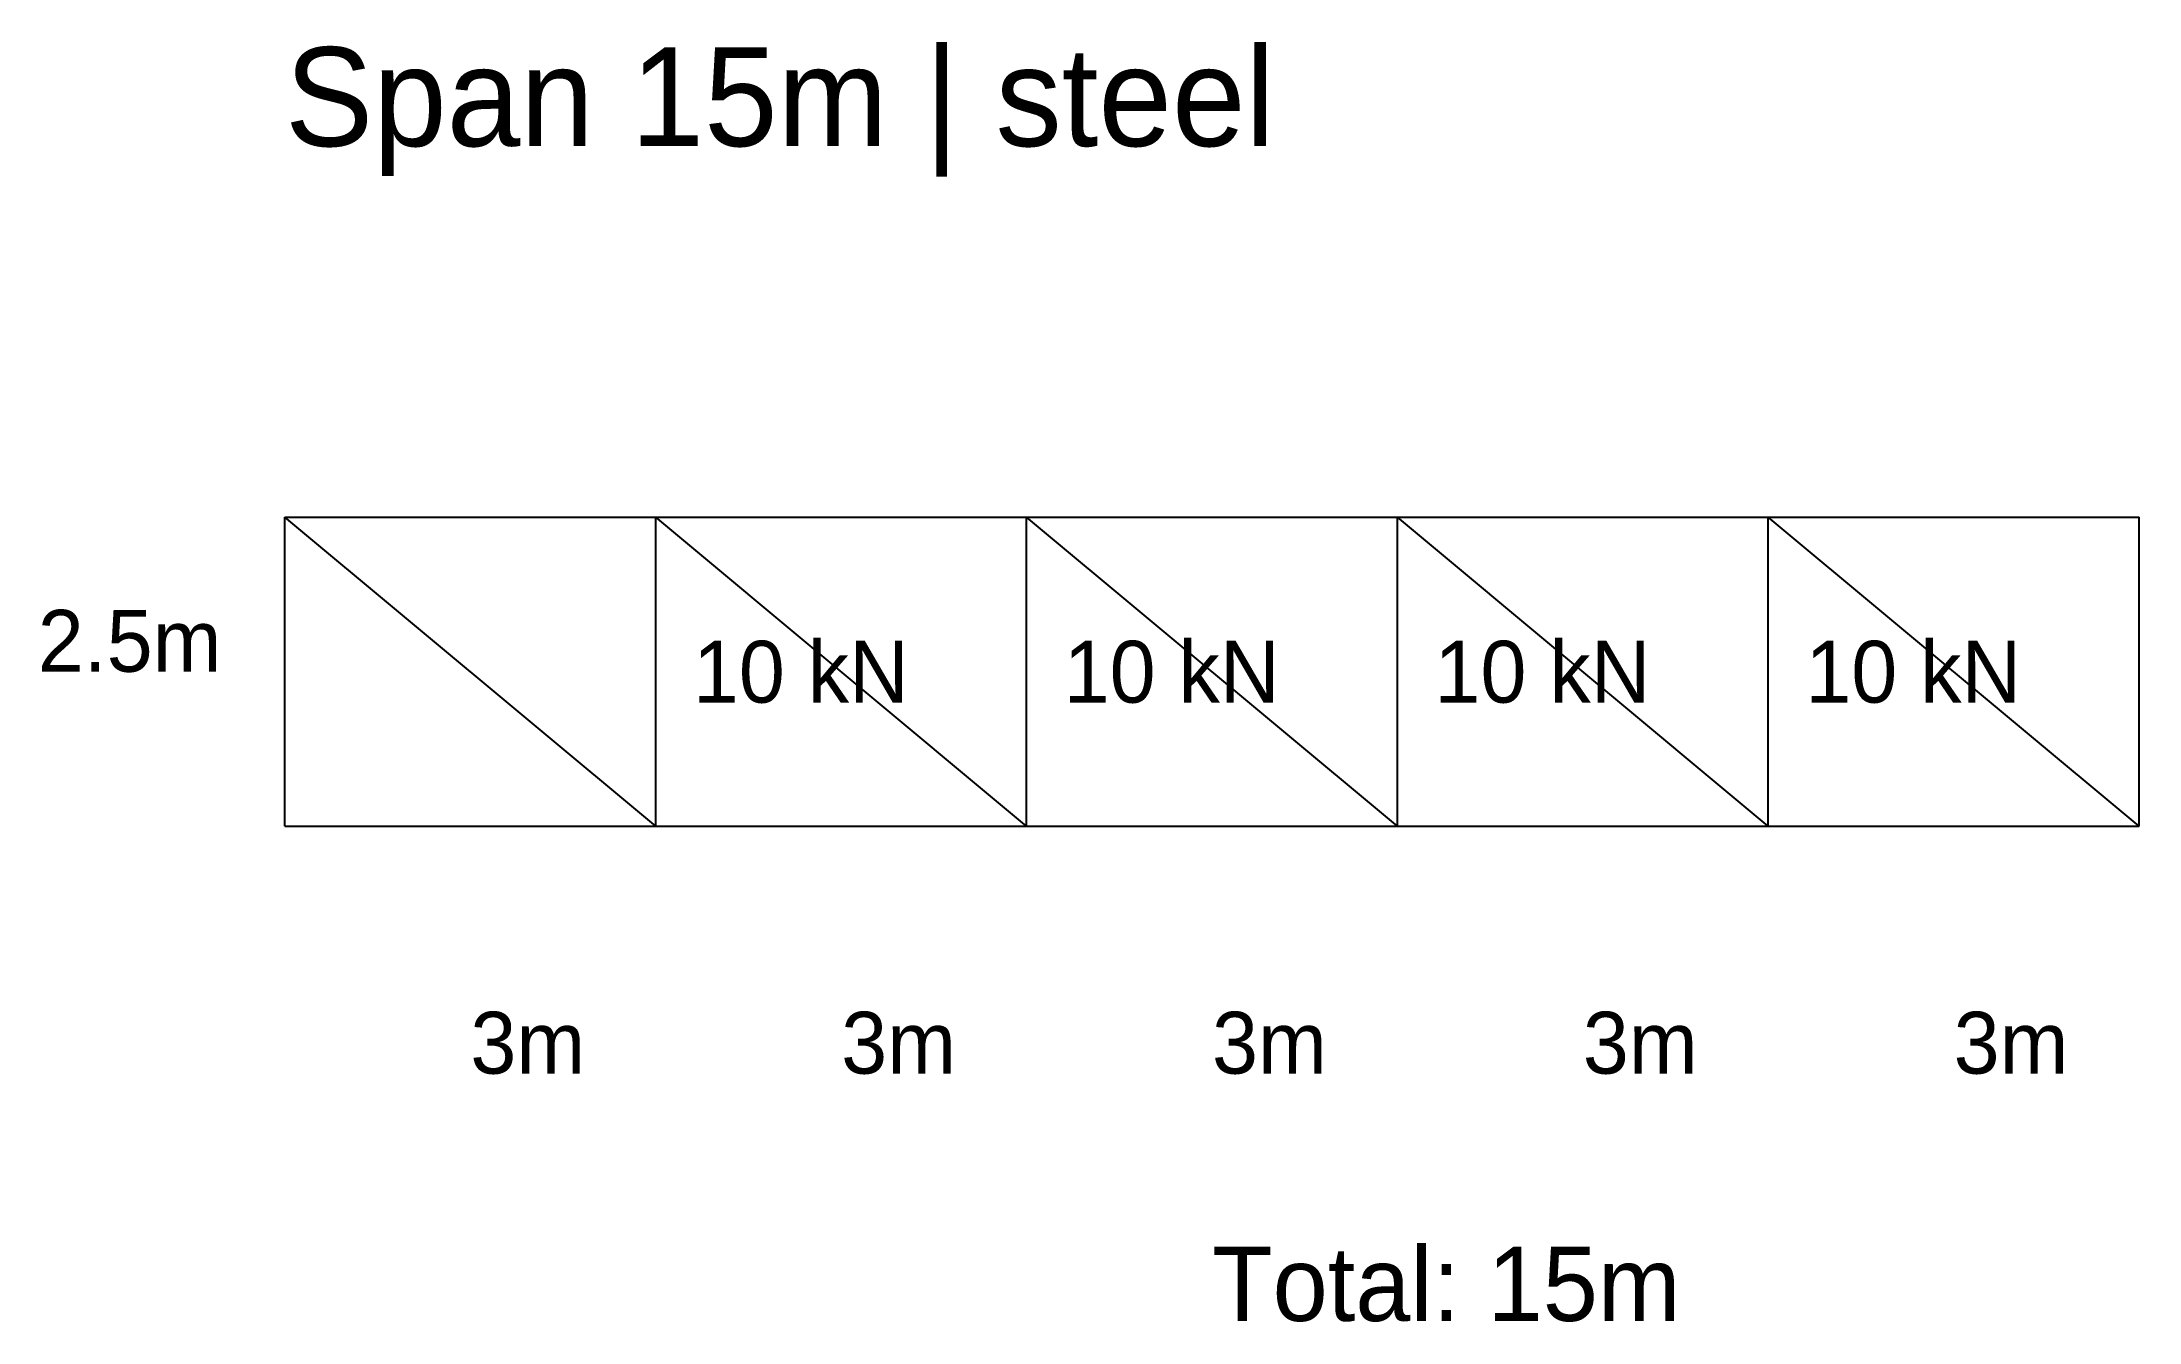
# Model space of a CAD drawing. Extents: x -2 to 15, y -4 to 6.3.
import ezdxf

# ---------------------------------------------------------------- set-up
doc = ezdxf.new("R2010")
doc.units = 0
for name, color, linetype in [('DIM', 5, 'CONTINUOUS'), ('LOAD', 1, 'CONTINUOUS'), ('STRUCT', 7, 'CONTINUOUS')]:
    doc.layers.add(name, color=color, linetype=linetype)

msp = doc.modelspace()

# ---------------------------------------------------------------- linework, layer by layer
at = {"layer": 'STRUCT'}
for p, q in [((0, 2.5), (3, 2.5)), ((0, 0), (0, 2.5)), ((3, 0), (0, 2.5)), ((3, 2.5), (6, 2.5)), ((3, 0), (3, 2.5)), ((6, 0), (3, 2.5)), ((6, 2.5), (9, 2.5)), ((6, 0), (6, 2.5)), ((9, 0), (6, 2.5)), ((9, 2.5), (12, 2.5)), ((9, 0), (9, 2.5)), ((12, 0), (9, 2.5)), ((12, 2.5), (15, 2.5)), ((12, 0), (12, 2.5)), ((15, 0), (12, 2.5)), ((15, 0), (15, 2.5)), ((0, 0), (3, 0)), ((3, 0), (6, 0)), ((6, 0), (9, 0)), ((9, 0), (12, 0)), ((12, 0), (15, 0))]:
    msp.add_line(p, q, dxfattribs=at)

# ---------------------------------------------------------------- texts
at = {"layer": 'DIM'}
for s, height, p in [('2.5m', 0.5, (-2, 1.25)), ('3m', 0.5, (1.5, -2)), ('3m', 0.5, (4.5, -2)), ('3m', 0.5, (7.5, -2)), ('3m', 0.5, (10.5, -2)), ('3m', 0.5, (13.5, -2)), ('Total: 15m', 0.6, (7.5, -4))]:
    msp.add_text(s, height=height, dxfattribs=at).set_placement(p)
at = {"layer": 'LOAD'}
for p in [(3.3, 1), (6.3, 1), (9.3, 1), (12.3, 1)]:
    msp.add_text('10 kN', height=0.5, dxfattribs=at).set_placement(p)
at = {"layer": 'TEXT'}
msp.add_text('Span 15m | steel', height=0.8, dxfattribs=at).set_placement((0, 5.5))

doc.saveas('drawing.dxf')
